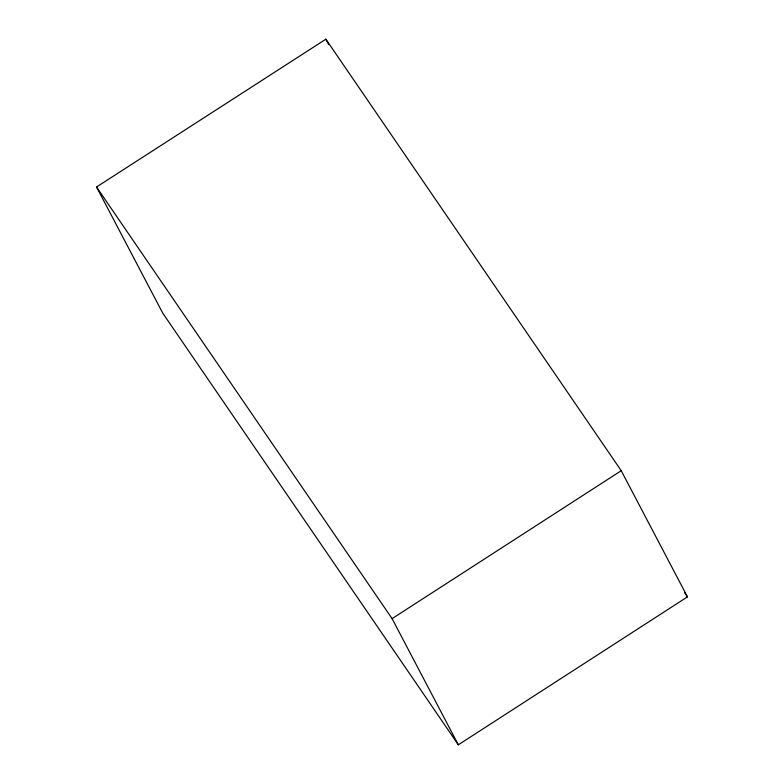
<?xml version="1.0" encoding="UTF-8"?>
<svg xmlns="http://www.w3.org/2000/svg" width="784" height="784" viewBox="0 0 784 784"><rect width="100%" height="100%" fill="white"/><g stroke="black" fill="none" stroke-linecap="round" stroke-linejoin="round"><path stroke-width="1.18" d="M458.326 744.8L392.088 618.635L621.232 470.704L325.86 39.2L96.53 187.004L162.768 313.169L458.326 744.8L687.47 596.869L621.232 470.704M684.697 592.822L687.47 596.869M96.53 187.004L392.088 618.635M325.86 39.2L328.692 44.59"/></g></svg>
